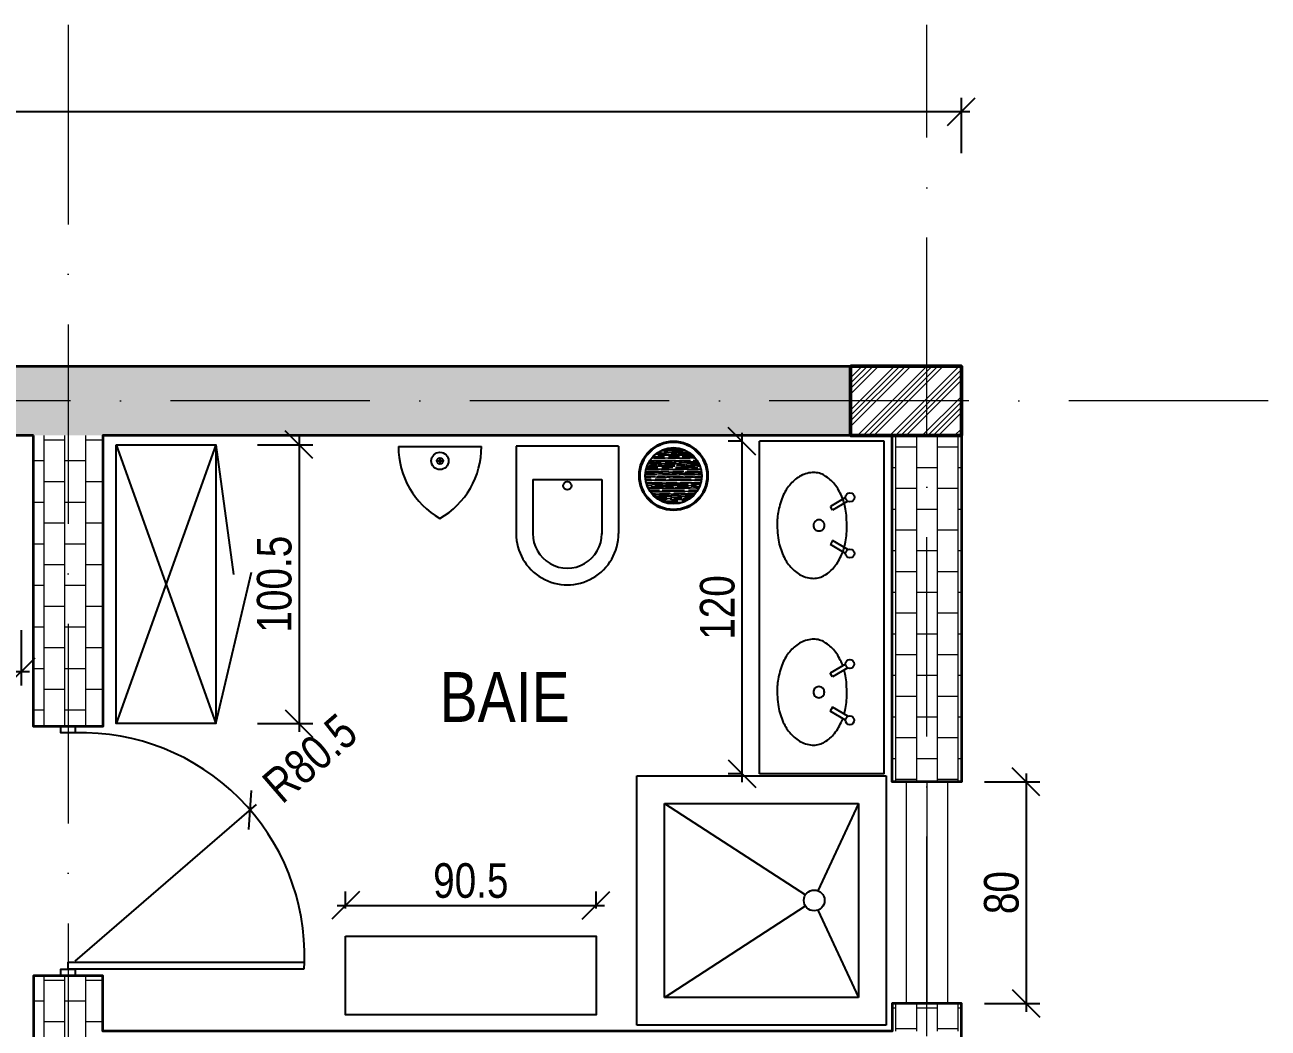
# Model space of a CAD drawing. Header units: centimetres. Extents: x 6698 to 10788, y -16856 to -14452.
# Drawn here: x 7823.9 to 8272.7, y -15196.8 to -14834.6 of the extents above; entities that cross this region are included whole.
import ezdxf

# ---------------------------------------------------------------- set-up
doc = ezdxf.new("R2010")
doc.units = ezdxf.units.CM
doc.header["$MEASUREMENT"] = 0
doc.linetypes.add('ACAD_ISO10W100', pattern=[18, 12, -3, 0, -3])
doc.layers.get('Defpoints').update_dxf_attribs({"color": 3, "lineweight": 50})
for name, color, linetype, lineweight in [('axe', 1, 'ACAD_ISO10W100', 15), ('caramida', 20, 'Continuous', 35), ('cotare', 64, 'Continuous', 20), ('ferestre', 140, 'Continuous', 9), ('hasura', 252, 'Continuous', 9), ('mobilier baie', 141, 'Continuous', 25), ('mobilier birou', 181, 'Continuous', 25), ('scara', 133, 'Continuous', 25), ('stalp', 5, 'Continuous', 50), ('text', 7, 'Continuous', 30), ('usa', 23, 'Continuous', 15)]:
    doc.layers.add(name, color=color, linetype=linetype, lineweight=lineweight)
doc.styles.add('arial dan', font='arial.ttf', dxfattribs={"width": 0.8})
doc.styles.add('arial narow', font='ARIALN.TTF')
doc.dimstyles.new('1la50', dxfattribs={"dimtxt": 12.5, "dimasz": 10, "dimexe": 5, "dimexo": 10, "dimgap": 2.5, "dimtad": 1, "dimdec": 1, "dimrnd": 0.5, "dimzin": 12, "dimdsep": 46, "dimtxsty": 'arial dan', "dimblk": 'OBLIQUE', "dimcen": 3, "dimdle": 3, "dimclrd": 256, "dimclre": 256, "dimclrt": 256, "dimadec": 0, "dimazin": 0, "dimtfac": 0.433333, "dimtdec": 1, "dimtmove": 2, "dimatfit": 2, "dimldrblk": 'OPEN30', "dimfxl": 15, "dimfxlon": 1, "dimtolj": 1, "dimtzin": 0, "dimarcsym": 0})

# ---------------------------------------------------------------- blocks, each defined once
blk = doc.blocks.new('usa 90cm')
at = {"layer": 'usa', "lineweight": 25}
for points in [[(0, -5.13), (-2.34, -5.13), (-2.34, 0), (0, 0)], [(-87.66, -5.13), (-90, -5.13), (-90, 0), (-87.66, 0)], [(-87.66, -87.65), (-87.66, -2.57), (-85.14, -2.57), (-85.14, -87.77)]]:
    blk.add_lwpolyline(points, close=True, dxfattribs=at)
blk.add_arc((-82.81, -7.42), 80.51, 268.3457, 1.6265, dxfattribs=at)
blk = doc.blocks.new('wc')
at = {"layer": 'mobilier baie'}
for p, q in [((11423.4, -13271.86), (11386.4, -13271.86)), ((11386.4, -13271.86), (11386.4, -13303.36)), ((11423.4, -13271.86), (11423.4, -13303.36)), ((11392.4, -13283.86), (11392.4, -13303.37)), ((11392.4, -13283.86), (11417.4, -13283.86)), ((11417.4, -13283.86), (11417.4, -13303.55))]:
    blk.add_line(p, q, dxfattribs=at)
blk.add_circle((11404.9, -13286.11), 1.5, dxfattribs=at)
for radius in [18.5, 12.5]:
    blk.add_arc((11404.9, -13303.36), radius, 180, 0.0041, dxfattribs=at)
blk = doc.blocks.new('pisoar1')
blk.add_line((0, -15), (0, 15))
for centre, start, end in [((0, -15), 30, 90), ((0, 15), 270, 330)]:
    blk.add_arc(centre, 30, start, end)
blk = doc.blocks.new('pisoar')
at = {"layer": 'mobilier baie'}
for p, q in [((10641.91, -13246.17), (10643.91, -13246.17)), ((10642.91, -13247.17), (10642.91, -13245.17))]:
    blk.add_line(p, q, dxfattribs=at)
for radius in [3.13, 1.13]:
    blk.add_circle((10642.91, -13246.17), radius, dxfattribs=at)
at = {"layer": 'mobilier baie', "linetype": 'Continuous'}
blk.add_blockref('pisoar1', (10637.75, -13246.17), dxfattribs=at)
blk = doc.blocks.new('chiuveta dubla')
at = {"layer": 'mobilier baie'}
for p, q in [((10446.39, -13141.54), (10326.39, -13141.54)), ((10326.39, -13141.54), (10326.39, -13186.54)), ((10446.39, -13141.54), (10446.39, -13186.54)), ((10348.02, -13154.61), (10351.28, -13160.13)), ((10348.02, -13154.61), (10351.28, -13160.13)), ((10365.49, -13154.61), (10362.23, -13160.13)), ((10365.49, -13154.61), (10362.23, -13160.13)), ((10408.19, -13154.66), (10411.45, -13160.18)), ((10408.19, -13154.66), (10411.45, -13160.18)), ((10425.66, -13154.66), (10422.4, -13160.18)), ((10425.66, -13154.66), (10422.4, -13160.18)), ((10346.66, -13155.46), (10349.91, -13160.94)), ((10346.66, -13155.46), (10349.91, -13160.94)), ((10366.85, -13155.46), (10363.61, -13160.94)), ((10366.85, -13155.46), (10363.61, -13160.94)), ((10406.84, -13155.51), (10410.08, -13160.99)), ((10406.84, -13155.51), (10410.08, -13160.99)), ((10427.02, -13155.51), (10423.78, -13160.99)), ((10427.02, -13155.51), (10423.78, -13160.99)), ((10351.28, -13160.13), (10349.91, -13160.94)), ((10351.28, -13160.13), (10349.91, -13160.94)), ((10362.23, -13160.13), (10363.61, -13160.94)), ((10362.23, -13160.13), (10363.61, -13160.94)), ((10411.45, -13160.18), (10410.08, -13160.99)), ((10411.45, -13160.18), (10410.08, -13160.99)), ((10422.4, -13160.18), (10423.78, -13160.99)), ((10422.4, -13160.18), (10423.78, -13160.99)), ((10446.39, -13186.54), (10326.39, -13186.54))]:
    blk.add_line(p, q, dxfattribs=at)
for points in [[(10362.06, -13179.69, 0.02503), (10364.92, -13178.97, 0.032621), (10367.67, -13177.93, 0.040035), (10369.85, -13176.72, 0.035303), (10371.79, -13175.22, 0.038321), (10373.39, -13173.56, 0.054379), (10374.7, -13171.57, 0.054586), (10375.55, -13169.34, 0.060889), (10375.86, -13166.96, 0.075785), (10375.57, -13164.88, 0.060002), (10374.76, -13163.03, 0.046948), (10373.36, -13161.09, 0.043635), (10371.64, -13159.44, 0.038584), (10369.48, -13157.96, 0.028735), (10367.18, -13156.8, 0.031893), (10364.96, -13156, 0.027941), (10362.68, -13155.48, 0.042673), (10356.72, -13154.98), (10353.82, -13155.1, 0.021447), (10350.83, -13155.48, 0.027941), (10348.55, -13156, 0.031893), (10346.34, -13156.8, 0.028735), (10344.04, -13157.96, 0.038584), (10341.87, -13159.44, 0.043635), (10340.15, -13161.09, 0.046948), (10338.75, -13163.03, 0.060002), (10337.94, -13164.88, 0.075785), (10337.65, -13166.96, 0.060889), (10337.97, -13169.34, 0.054586), (10338.81, -13171.57, 0.054379), (10340.12, -13173.56, 0.038321), (10341.72, -13175.22, 0.035303), (10343.67, -13176.72, 0.040035), (10345.84, -13177.93, 0.032621), (10348.6, -13178.97, 0.024635), (10351.41, -13179.68, 0.053768), (10356.8, -13180.17), (10359.46, -13180.05)], [(10362.06, -13179.69, 0.02503), (10364.92, -13178.97, 0.032621), (10367.67, -13177.93, 0.040035), (10369.85, -13176.72, 0.035303), (10371.79, -13175.22, 0.038321), (10373.39, -13173.56, 0.054379), (10374.7, -13171.57, 0.054586), (10375.55, -13169.34, 0.060889), (10375.86, -13166.96, 0.075785), (10375.57, -13164.88, 0.060002), (10374.76, -13163.03, 0.046948), (10373.36, -13161.09, 0.043635), (10371.64, -13159.44, 0.038584), (10369.48, -13157.96, 0.028735), (10367.18, -13156.8, 0.031893), (10364.96, -13156, 0.027941), (10362.68, -13155.48, 0.042673), (10356.72, -13154.98), (10353.82, -13155.1, 0.021447), (10350.83, -13155.48, 0.027941), (10348.55, -13156, 0.031893), (10346.34, -13156.8, 0.028735), (10344.04, -13157.96, 0.038584), (10341.87, -13159.44, 0.043635), (10340.15, -13161.09, 0.046948), (10338.75, -13163.03, 0.060002), (10337.94, -13164.88, 0.075785), (10337.65, -13166.96, 0.060889), (10337.97, -13169.34, 0.054586), (10338.81, -13171.57, 0.054379), (10340.12, -13173.56, 0.038321), (10341.72, -13175.22, 0.035303), (10343.67, -13176.72, 0.040035), (10345.84, -13177.93, 0.032621), (10348.6, -13178.97, 0.024635), (10351.41, -13179.68, 0.053768), (10356.8, -13180.17), (10359.46, -13180.05)], [(10356.76, -13167.03, 0.414221), (10358.76, -13165.03, 0.414221), (10356.76, -13163.03, 0.414221), (10354.76, -13165.03, 0.414221)], [(10356.76, -13167.03, 0.414221), (10358.76, -13165.03, 0.414221), (10356.76, -13163.03, 0.414221), (10354.76, -13165.03, 0.414221)], [(10416.93, -13167.08, 0.414221), (10418.93, -13165.08, 0.414221), (10416.93, -13163.08, 0.414221), (10414.93, -13165.08, 0.414221)], [(10416.93, -13167.08, 0.414221), (10418.93, -13165.08, 0.414221), (10416.93, -13163.08, 0.414221), (10414.93, -13165.08, 0.414221)]]:
    blk.add_lwpolyline(points, format="xyb", close=True, dxfattribs=at)
for points in [[(10424.91, -13155.94, 0.025128), (10422.86, -13155.48, 0.042673), (10416.89, -13154.98), (10413.99, -13155.1, 0.021447), (10411, -13155.48, 0.025126), (10408.95, -13155.94, 0.031893)], [(10424.91, -13155.94, 0.025128), (10422.86, -13155.48, 0.042673), (10416.89, -13154.98), (10413.99, -13155.1, 0.021447), (10411, -13155.48, 0.025126), (10408.95, -13155.94, 0.031893)], [(10407.39, -13156.45, 0.012883), (10406.51, -13156.8, 0.028735), (10404.21, -13157.96, 0.038584), (10402.04, -13159.44, 0.043635), (10400.32, -13161.09, 0.046948), (10398.92, -13163.03, 0.060002), (10398.12, -13164.88, 0.075785), (10397.82, -13166.96, 0.060889), (10398.14, -13169.34, 0.054586), (10398.99, -13171.57, 0.054379), (10400.29, -13173.56, 0.038321), (10401.89, -13175.22, 0.035303), (10403.84, -13176.72, 0.040035), (10406.01, -13177.93, 0.032621), (10408.77, -13178.97, 0.024635), (10411.58, -13179.68, 0.053768), (10416.98, -13180.17), (10419.63, -13180.05), (10422.23, -13179.69, 0.02503)], [(10407.39, -13156.45, 0.012883), (10406.51, -13156.8, 0.028735), (10404.21, -13157.96, 0.038584), (10402.04, -13159.44, 0.043635), (10400.32, -13161.09, 0.046948), (10398.92, -13163.03, 0.060002), (10398.12, -13164.88, 0.075785), (10397.82, -13166.96, 0.060889), (10398.14, -13169.34, 0.054586), (10398.99, -13171.57, 0.054379), (10400.29, -13173.56, 0.038321), (10401.89, -13175.22, 0.035303), (10403.84, -13176.72, 0.040035), (10406.01, -13177.93, 0.032621), (10408.77, -13178.97, 0.024635), (10411.58, -13179.68, 0.053768), (10416.98, -13180.17), (10419.63, -13180.05), (10422.23, -13179.69, 0.02503)], [(10422.23, -13179.69, 0.02503), (10425.09, -13178.97, 0.032621), (10427.85, -13177.93, 0.040035), (10430.02, -13176.72, 0.035303), (10431.97, -13175.22, 0.038321), (10433.56, -13173.56, 0.054379), (10434.87, -13171.57, 0.054586), (10435.72, -13169.34, 0.060889), (10436.04, -13166.96, 0.075785), (10435.74, -13164.88, 0.060002), (10434.93, -13163.03, 0.046948), (10433.53, -13161.09, 0.043635), (10431.81, -13159.44, 0.038584), (10429.65, -13157.96, 0.028735), (10427.35, -13156.8, 0.012881), (10426.47, -13156.45, 0.027941)], [(10422.23, -13179.69, 0.02503), (10425.09, -13178.97, 0.032621), (10427.85, -13177.93, 0.040035), (10430.02, -13176.72, 0.035303), (10431.97, -13175.22, 0.038321), (10433.56, -13173.56, 0.054379), (10434.87, -13171.57, 0.054586), (10435.72, -13169.34, 0.060889), (10436.04, -13166.96, 0.075785), (10435.74, -13164.88, 0.060002), (10434.93, -13163.03, 0.046948), (10433.53, -13161.09, 0.043635), (10431.81, -13159.44, 0.038584), (10429.65, -13157.96, 0.028735), (10427.35, -13156.8, 0.012881), (10426.47, -13156.45, 0.027941)]]:
    blk.add_lwpolyline(points, format="xyb", dxfattribs=at)
for centre in [(10346.61, -13153.86), (10346.61, -13153.86), (10366.9, -13153.86), (10366.9, -13153.86), (10406.78, -13153.91), (10406.78, -13153.91), (10427.08, -13153.91), (10427.08, -13153.91)]:
    blk.add_circle(centre, 1.6, dxfattribs=at)
blk = doc.blocks.new('dulap baie')
at = {"layer": 'mobilier baie'}
for p, q in [((10196.02, -13139.15), (10232.02, -13239.82)), ((10232.02, -13139.15), (10196.02, -13239.82)), ((10232.02, -13139.15), (10238.39, -13186.02)), ((10232.02, -13239.82), (10244.84, -13185.17))]:
    blk.add_line(p, q, dxfattribs=at)
blk.add_lwpolyline([(10196.02, -13139.15), (10232.02, -13139.15), (10232.02, -13239.82), (10196.02, -13239.82)], close=True, dxfattribs=at)
blk = doc.blocks.new('dus1')
for p, q in [((0, 90), (90, 90)), ((0, 0), (0, 90)), ((90, 90), (90, 0)), ((10, 80), (80, 80)), ((10, 10), (10, 80)), ((10, 80), (60.81, 46.98)), ((80, 80), (65.36, 48.5)), ((80, 80), (80, 10)), ((10, 10), (60.81, 43.02)), ((65.36, 41.5), (80, 10)), ((80, 10), (10, 10)), ((90, 0), (0, 0))]:
    blk.add_line(p, q)
blk.add_circle((64, 45), 3.76)
blk = doc.blocks.new('cabina de dus')
at = {"layer": 'mobilier baie'}
blk.add_blockref('dus1', (8195.68, -16375.15), dxfattribs=at)
blk = doc.blocks.new('_Oblique')
at = {"color": 0, "linetype": 'ByBlock', "lineweight": -2}
blk.add_line((-0.5, -0.5), (0.5, 0.5), dxfattribs=at)
blk = doc.blocks.new('*D1448')
at = {"layer": 'cotare', "lineweight": -2, "transparency": 16777216}
for p, q in [((6881.99, -14880.94), (6881.99, -14860.94)), ((8161.99, -14880.94), (8161.99, -14860.94)), ((6878.99, -14865.94), (8164.99, -14865.94))]:
    blk.add_line(p, q, dxfattribs=at)
at = {"layer": 'Defpoints', "color": 0, "transparency": 16777216}
for p in [(8161.99, -14865.94), (6881.99, -14957.86), (8161.99, -14957.86)]:
    blk.add_point(p, dxfattribs=at)
at = {"layer": 'cotare', "lineweight": -2, "transparency": 16777216, "xscale": 10, "yscale": 10, "zscale": 10, "rotation": 180}
blk.add_blockref('_Oblique', (6881.99, -14865.94), dxfattribs=at)
at = {"layer": 'cotare', "lineweight": -2, "transparency": 16777216, "xscale": 10, "yscale": 10, "zscale": 10}
blk.add_blockref('_Oblique', (8161.99, -14865.94), dxfattribs=at)
at = {"layer": 'cotare', "transparency": 16777216, "insert": (7521.99, -14857.06), "char_height": 12.5, "attachment_point": 5, "style": 'arial dan'}
blk.add_mtext('\\A1;1280', dxfattribs=at)
blk = doc.blocks.new('_Open30')
at = {"color": 0, "linetype": 'ByBlock', "lineweight": -2}
for p, q in [((-1, 0.268), (0, 0)), ((0, 0), (-1, -0.268)), ((0, 0), (-1, 0))]:
    blk.add_line(p, q, dxfattribs=at)
blk = doc.blocks.new('cos gunoi')
at = {"layer": 'hasura', "transparency": 33554623}
h = blk.add_hatch(dxfattribs=at)
h.set_pattern_fill('AR-RROOF', color=256)
h.set_pattern_definition([(0, (-6934.0968, 17507.0821), (2.2, 1), [15, -2, 5, -1]), (0, (-6932.7668, 17507.582), (-1, 1.33), [3, -0.33, 6, -0.75]), (0, (-6933.59676, 17507.93206), (5.2, 0.67), [8, -1.4, 4, -1])])
h.paths.add_polyline_path([(10.18, 0, 1), (-10.18, 0, 1)])
at = {"layer": 'mobilier baie', "lineweight": 40}
blk.add_circle((0, 0), 12.29, dxfattribs=at)
at = {"layer": 'mobilier baie'}
blk.add_circle((0, 0), 10.18, dxfattribs=at)
blk = doc.blocks.new('fereastra baie')
at = {"layer": 'ferestre'}
for p, q in [((-7.5, 0), (-7.5, -80)), ((-7.5, 0), (7.5, 0)), ((0, 0), (0, -80)), ((7.5, 0), (7.5, -80)), ((-7.5, -80), (7.5, -80))]:
    blk.add_line(p, q, dxfattribs=at)
blk = doc.blocks.new('stalp beton')
at = {"layer": 'hasura'}
h = blk.add_hatch(dxfattribs=at)
h.set_pattern_fill('ANSI34', color=256, scale=11)
h.set_pattern_definition([(45, (-9421.124, 13347.162), (-5.833631, 5.833631), []), (45, (-9419.179, 13347.162), (-5.833631, 5.833631), []), (45, (-9417.235, 13347.162), (-5.833631, 5.833631), []), (45, (-9415.29, 13347.162), (-5.833631, 5.833631), [])])
h.paths.add_polyline_path([(40, 0), (0, 0), (0, -25), (40, -25)])
at = {"layer": 'stalp'}
blk.add_lwpolyline([(0, 0), (40, 0), (40, -25), (0, -25)], close=True, dxfattribs=at)
blk = doc.blocks.new('*D1510')
at = {"layer": 'cotare', "lineweight": -2, "transparency": 16777216}
for p, q in [((8185.35, -15104.86), (8185.35, -15190.86)), ((8170.35, -15107.86), (8190.35, -15107.86)), ((8170.35, -15187.86), (8190.35, -15187.86))]:
    blk.add_line(p, q, dxfattribs=at)
at = {"layer": 'Defpoints', "color": 0, "transparency": 16777216}
for p in [(8156.99, -15107.86), (8156.99, -15187.86), (8185.35, -15187.86)]:
    blk.add_point(p, dxfattribs=at)
at = {"layer": 'cotare', "lineweight": -2, "transparency": 16777216, "xscale": 10, "yscale": 10, "zscale": 10}
for p, rotation in [((8185.35, -15107.86), 90), ((8185.35, -15187.86), 270)]:
    blk.add_blockref('_Oblique', p, dxfattribs=dict(at, rotation=rotation))
at = {"layer": 'cotare', "transparency": 16777216, "insert": (8176.47, -15147.86), "char_height": 12.5, "attachment_point": 5, "rotation": 90, "style": 'arial dan'}
blk.add_mtext('\\A1;80', dxfattribs=at)
blk = doc.blocks.new('*D1511')
at = {"layer": 'cotare', "lineweight": -2, "transparency": 16777216}
for p, q in [((7939.65, -15153.59), (7939.65, -15147.45)), ((8030.11, -15153.59), (8030.11, -15147.45)), ((7936.65, -15152.45), (8033.11, -15152.45))]:
    blk.add_line(p, q, dxfattribs=at)
at = {"layer": 'Defpoints', "color": 0, "transparency": 16777216}
for p in [(8030.11, -15152.45), (7939.65, -15163.59), (8030.11, -15163.59)]:
    blk.add_point(p, dxfattribs=at)
at = {"layer": 'cotare', "lineweight": -2, "transparency": 16777216, "xscale": 10, "yscale": 10, "zscale": 10, "rotation": 180}
blk.add_blockref('_Oblique', (7939.65, -15152.45), dxfattribs=at)
at = {"layer": 'cotare', "lineweight": -2, "transparency": 16777216, "xscale": 10, "yscale": 10, "zscale": 10}
blk.add_blockref('_Oblique', (8030.11, -15152.45), dxfattribs=at)
at = {"layer": 'cotare', "transparency": 16777216, "insert": (7984.88, -15143.57), "char_height": 12.5, "attachment_point": 5, "style": 'arial dan'}
blk.add_mtext('\\A1;90.5', dxfattribs=at)
blk = doc.blocks.new('*D1512')
at = {"layer": 'cotare', "lineweight": -2, "transparency": 16777216}
blk.add_line((7842.07, -15172.63), (7907.5, -15116.05), dxfattribs=at)
at = {"layer": 'Defpoints', "color": 0, "transparency": 16777216}
for p in [(7905.24, -15118.02), (7844.34, -15170.67)]:
    blk.add_point(p, dxfattribs=at)
at = {"layer": 'cotare', "lineweight": -2, "transparency": 16777216, "xscale": 10, "yscale": 10, "zscale": 10, "rotation": 40.84833213952233}
blk.add_blockref('_Oblique', (7905.24, -15118.02), dxfattribs=at)
at = {"layer": 'cotare', "transparency": 16777216, "insert": (7926.81, -15099.36), "char_height": 12.5, "attachment_point": 5, "rotation": 40.8483, "style": 'arial dan'}
blk.add_mtext('\\A1;R80.5', dxfattribs=at)
blk = doc.blocks.new('*D1525')
at = {"layer": 'cotare', "lineweight": -2, "transparency": 16777216}
for p, q in [((7738.9, -15053.13), (7738.9, -15073.13)), ((7822.56, -15053.13), (7822.56, -15073.13)), ((7825.56, -15068.13), (7735.9, -15068.13))]:
    blk.add_line(p, q, dxfattribs=at)
at = {"layer": 'Defpoints', "color": 0, "transparency": 16777216}
for p in [(7738.9, -15033.76), (7822.56, -15033.76), (7738.9, -15068.13)]:
    blk.add_point(p, dxfattribs=at)
at = {"layer": 'cotare', "lineweight": -2, "transparency": 16777216, "xscale": 10, "yscale": 10, "zscale": 10, "rotation": 180}
blk.add_blockref('_Oblique', (7738.9, -15068.13), dxfattribs=at)
at = {"layer": 'cotare', "lineweight": -2, "transparency": 16777216, "xscale": 10, "yscale": 10, "zscale": 10}
blk.add_blockref('_Oblique', (7822.56, -15068.13), dxfattribs=at)
at = {"layer": 'cotare', "transparency": 16777216, "insert": (7780.73, -15059.24), "char_height": 12.5, "attachment_point": 5, "style": 'arial dan'}
blk.add_mtext('\\A1;83.5', dxfattribs=at)
blk = doc.blocks.new('*D1527')
at = {"layer": 'cotare', "lineweight": -2, "transparency": 16777216}
for p, q in [((7907.86, -14986.19), (7927.86, -14986.19)), ((7922.86, -14983.19), (7922.86, -15089.86)), ((7907.86, -15086.86), (7927.86, -15086.86))]:
    blk.add_line(p, q, dxfattribs=at)
at = {"layer": 'Defpoints', "color": 0, "transparency": 16777216}
for p in [(7892.89, -14986.19), (7892.89, -15086.86), (7922.86, -15086.86)]:
    blk.add_point(p, dxfattribs=at)
at = {"layer": 'cotare', "lineweight": -2, "transparency": 16777216, "xscale": 10, "yscale": 10, "zscale": 10}
for p, rotation in [((7922.86, -14986.19), 90), ((7922.86, -15086.86), 270)]:
    blk.add_blockref('_Oblique', p, dxfattribs=dict(at, rotation=rotation))
at = {"layer": 'cotare', "transparency": 16777216, "insert": (7913.98, -15036.53), "char_height": 12.5, "attachment_point": 5, "rotation": 90, "style": 'arial dan'}
blk.add_mtext('\\A1;100.5', dxfattribs=at)
blk = doc.blocks.new('*D1528')
at = {"layer": 'cotare', "lineweight": -2, "transparency": 16777216}
for p, q in [((8082.8, -14984.94), (8077.8, -14984.94)), ((8082.8, -15107.94), (8082.8, -14981.94)), ((8082.8, -15104.94), (8077.8, -15104.94))]:
    blk.add_line(p, q, dxfattribs=at)
at = {"layer": 'Defpoints', "color": 0, "transparency": 16777216}
for p in [(8082.8, -14984.94), (8089.08, -14984.94), (8089.08, -15104.94)]:
    blk.add_point(p, dxfattribs=at)
at = {"layer": 'cotare', "lineweight": -2, "transparency": 16777216, "xscale": 10, "yscale": 10, "zscale": 10}
for p, rotation in [((8082.8, -14984.94), 90), ((8082.8, -15104.94), 270)]:
    blk.add_blockref('_Oblique', p, dxfattribs=dict(at, rotation=rotation))
at = {"layer": 'cotare', "transparency": 16777216, "insert": (8073.92, -15044.94), "char_height": 12.5, "attachment_point": 5, "rotation": 90, "style": 'arial dan'}
blk.add_mtext('\\A1;120', dxfattribs=at)

msp = doc.modelspace()

# ---------------------------------------------------------------- hatches: boundary and pattern name
at = {"layer": 'hasura'}
h = msp.add_hatch(dxfattribs=at)
h.set_pattern_fill('BRICK', color=256, scale=30)
h.set_pattern_definition([(0, (-2339.137, -1847.037), (0, 7.5), []), (90, (-2339.137, -1847.037), (-15, 9e-16), [7.5, -7.5]), (90, (-2331.637, -1847.037), (-15, 9e-16), [-7.5, 7.5])])
h.paths.add_polyline_path([(7696.99, -14957.86), (7581.99, -14957.86), (7581.99, -14970.36), (7696.99, -14970.36)])
h.paths.add_polyline_path([(7696.99, -14970.36), (7581.99, -14970.36), (7581.99, -14977.86), (7581.99, -14982.86), (7696.99, -14982.86)])
h.paths.add_polyline_path([(7839.49, -14957.86), (7736.99, -14957.86), (7736.99, -14970.36), (7839.49, -14970.36)])
h.paths.add_polyline_path([(7839.49, -14970.36), (7736.99, -14970.36), (7736.99, -14982.86), (7826.99, -14982.86), (7839.49, -14982.86)])
h.paths.add_polyline_path([(8121.99, -14957.86), (7839.49, -14957.86), (7839.49, -14970.36), (8121.99, -14970.36)])
h.paths.add_polyline_path([(8121.99, -14970.36), (7839.49, -14970.36), (7839.49, -14982.86), (7851.99, -14982.86), (8121.99, -14982.86)])
h.paths.add_polyline_path([(7034.15, -14957.86), (6921.99, -14957.86), (6921.99, -14970.36), (7034.15, -14969.11)])
h.paths.add_polyline_path([(7034.15, -14970.36), (6921.99, -14970.36), (6921.99, -14982.86), (7034.15, -14982.86)])
h.paths.add_polyline_path([(7034.15, -14957.86), (7034.15, -14969.11)], flags=17)
h.paths.add_polyline_path([(7034.15, -14970.36), (7034.15, -14982.86), (7456.99, -14982.86), (7034.15, -14982.86)])
h = msp.add_hatch(dxfattribs=at)
h.set_pattern_fill('BRICK', color=256, scale=30, angle=90)
h.set_pattern_definition([(90, (-2339.137, -1837.037), (-7.5, 5e-16), []), (180, (-2339.137, -1837.037), (-2e-15, -15), [7.5, -7.5]), (180, (-2339.137, -1829.537), (-2e-15, -15), [-7.5, 7.5])])
h.paths.add_polyline_path([(7839.49, -14982.86), (7826.99, -14982.86), (7826.99, -15087.86), (7839.49, -15087.86)])
h.paths.add_polyline_path([(7851.99, -14982.86), (7839.49, -14982.86), (7839.49, -15087.86), (7842.05, -15087.86), (7851.99, -15087.86)])
h.paths.add_polyline_path([(7839.49, -15177.86), (7836.92, -15177.86), (7826.99, -15177.86), (7826.99, -15200.36), (7839.49, -15200.36)])
h.paths.add_polyline_path([(7851.99, -15187.86), (7851.99, -15177.86), (7839.49, -15177.86), (7839.49, -15200.36), (7851.99, -15200.36)])
h.paths.add_polyline_path([(7851.99, -15200.36), (7839.49, -15200.36), (7839.49, -15222.86), (7851.99, -15222.86), (7851.99, -15202.86)])
h.paths.add_polyline_path([(7839.49, -15200.36), (7826.99, -15200.36), (7826.99, -15202.93), (7826.99, -15222.86), (7839.49, -15222.86)])
h = msp.add_hatch(dxfattribs=at)
h.set_pattern_fill('BRICK', color=256, scale=30, angle=90)
h.set_pattern_definition([(90, (-2339.137, -1847.037), (-7.5, 5e-16), []), (180, (-2339.137, -1847.037), (-2e-15, -15), [7.5, -7.5]), (180, (-2339.137, -1839.537), (-2e-15, -15), [-7.5, 7.5])])
h.paths.add_polyline_path([(8161.99, -15442.86), (8149.49, -15442.86), (8149.49, -15512.86), (8161.99, -15512.86)])
h.paths.add_polyline_path([(8149.49, -15442.86), (8141.99, -15442.86), (8136.99, -15442.86), (8136.99, -15512.86), (8149.49, -15512.86)])
h.paths.add_polyline_path([(8161.99, -15237.86), (8149.49, -15237.86), (8149.49, -15282.86), (8156.99, -15282.86), (8161.99, -15282.86)])
h.paths.add_polyline_path([(8149.49, -15237.86), (8136.99, -15237.86), (8136.99, -15282.86), (8149.49, -15282.86)])
h.paths.add_polyline_path([(8149.49, -15187.86), (8141.99, -15187.86), (8136.99, -15187.86), (8136.99, -15197.86), (8149.49, -15197.86)])
h.paths.add_polyline_path([(8161.99, -15187.86), (8149.49, -15187.86), (8149.49, -15197.86), (8161.99, -15197.86)])
h.paths.add_polyline_path([(8149.49, -14982.86), (8136.99, -14982.86), (8136.99, -15107.86), (8149.49, -15107.86)])
h.paths.add_polyline_path([(8161.99, -14982.86), (8149.49, -14982.86), (8149.49, -15107.86), (8156.99, -15107.86), (8161.99, -15107.86)])

# ---------------------------------------------------------------- linework, layer by layer
at = {"layer": 'axe', "linetype": 'ACAD_ISO10W100', "ltscale": 6}
for points in [[(7839.49, -14834.65), (7839.49, -15312)], [(8149.49, -15632.03), (8149.49, -14834.65)], [(8272.72, -14970.36), (6767.12, -14970.36)]]:
    msp.add_lwpolyline(points, dxfattribs=at)
at = {"layer": 'caramida'}
msp.add_lwpolyline([(7826.99, -14982.86), (7581.99, -14982.86), (7581.99, -14957.86), (8161.99, -14957.86), (8161.99, -15107.86), (8136.99, -15107.86), (8136.99, -14982.86), (7851.99, -14982.86), (7851.99, -15087.86), (7826.99, -15087.86)], close=True, dxfattribs=at)
msp.add_lwpolyline([(8136.99, -15212.86), (8136.99, -15282.86), (8161.99, -15282.86), (8161.99, -15187.86), (8136.99, -15187.86), (8136.99, -15197.86), (7851.99, -15197.86), (7851.99, -15177.86), (7826.99, -15177.86), (7826.99, -15212.86), (7826.99, -15222.86), (7851.99, -15222.86), (7851.99, -15212.86), (8136.99, -15212.86)], dxfattribs=at)
at = {"layer": 'mobilier baie'}
msp.add_lwpolyline([(7939.65, -15163.59), (8030.11, -15163.59), (8030.11, -15191.99), (7939.65, -15191.99)], close=True, dxfattribs=at)

# ---------------------------------------------------------------- block references
at = {"layer": 'hasura'}
for name, p in [('stalp beton', (8121.99, -14957.86)), ('fereastra baie', (8149.49, -15107.86))]:
    msp.add_blockref(name, p, dxfattribs=at)
at = {"layer": 'mobilier baie'}
for name, p in [('dulap baie', (-2339.14, -1847.04)), ('cos gunoi', (8058.05, -14997.4)), ('wc', (-3385.18, -1714.89))]:
    msp.add_blockref(name, p, dxfattribs=at)
at = {"layer": 'mobilier baie', "rotation": 270}
for name, p in [('chiuveta dubla', (21275.62, -4658.56)), ('pisoar', (21219.91, -4349.12))]:
    msp.add_blockref(name, p, dxfattribs=at)
at = {"layer": 'mobilier birou'}
msp.add_blockref('cabina de dus', (-150.83, 1179.48), dxfattribs=at)
at = {"layer": 'scara', "rotation": 90}
msp.add_blockref('usa 90cm', (7836.92, -15087.86), dxfattribs=at)

# ---------------------------------------------------------------- texts
at = {"layer": 'text', "insert": (7997.11, -15068.24), "char_height": 18, "width": 354.4674, "attachment_point": 2, "line_spacing_factor": 0.85, "style": 'arial narow'}
msp.add_mtext('BAIE', dxfattribs=at)

# ---------------------------------------------------------------- dimensions: what is measured, and where the dimension line sits
at = {"layer": 'cotare'}
for base, p1, p2, picture, middle in [((8161.99, -14865.94), (6881.99, -14957.86), (8161.99, -14957.86), '*D1448', (7521.99, -14857.06)), ((7738.9, -15068.13), (7822.56, -15033.76), (7738.9, -15033.76), '*D1525', (7780.73, -15059.24)), ((8030.11, -15152.45), (7939.65, -15163.59), (8030.11, -15163.59), '*D1511', (7984.88, -15143.57))]:
    dim = msp.add_linear_dim(base=base, p1=p1, p2=p2, dimstyle='1la50', dxfattribs=at)
    dim.commit()
    dim.dimension.update_dxf_attribs({"geometry": picture, "text_midpoint": middle})
for base, p1, p2, picture, middle in [((7922.86, -15086.86), (7892.89, -14986.19), (7892.89, -15086.86), '*D1527', (7913.98, -15036.53)), ((8185.35, -15187.86), (8156.99, -15107.86), (8156.99, -15187.86), '*D1510', (8176.47, -15147.86))]:
    dim = msp.add_linear_dim(base=base, p1=p1, p2=p2, angle=90, dimstyle='1la50', dxfattribs=at)
    dim.commit()
    dim.dimension.update_dxf_attribs({"geometry": picture, "text_midpoint": middle})
dim = msp.add_aligned_dim(p1=(8089.08, -15104.94), p2=(8089.08, -14984.94), distance=6.28, dimstyle='1la50', dxfattribs=at)
dim.commit()
dim.dimension.update_dxf_attribs({"geometry": '*D1528', "text_midpoint": (8073.92, -15044.94)})
dim = msp.add_radius_dim(center=(7844.34, -15170.67), mpoint=(7905.24, -15118.02), dimstyle='1la50', dxfattribs=at)
dim.commit()
dim.dimension.update_dxf_attribs({"geometry": '*D1512', "text_midpoint": (7926.81, -15099.36), "dimtype": 164})

doc.saveas('drawing.dxf')
